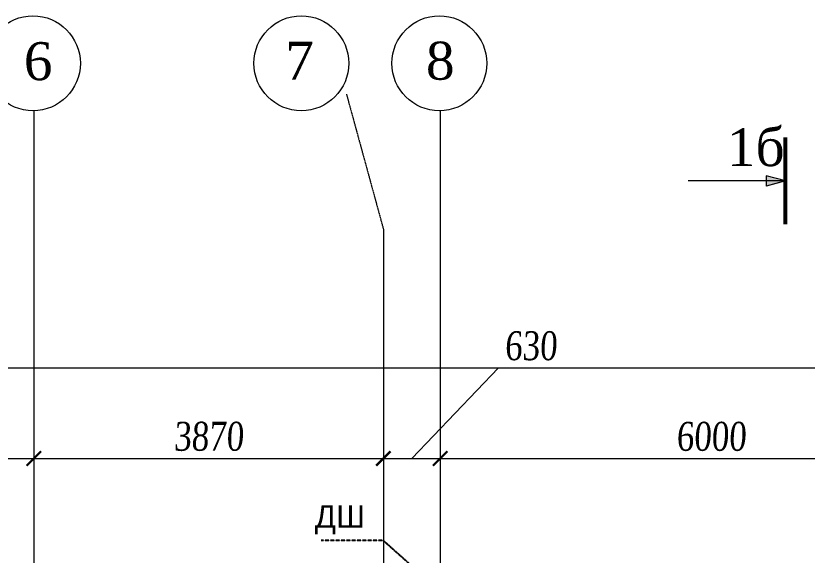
# Model space of a CAD drawing. Header units: inches. Extents: x -407541 to 6688123, y -998590 to 1205599.
# Drawn here: x 20203 to 28966, y 273821 to 279787 of the extents above; entities that cross this region are included whole.
import ezdxf

# ---------------------------------------------------------------- set-up
doc = ezdxf.new("R2010")
doc.units = ezdxf.units.IN
doc.header["$MEASUREMENT"] = 0
doc.linetypes.add('ACAD_ISO04W100', pattern=[30, 24, -3, 0, -3])
doc.linetypes.add('DASHED', pattern=[19.05, 12.7, -6.35])
for name, color, linetype, lineweight in [('Деф_шов', 90, 'DASHED', 9), ('осевые о', 23, 'Continuous', 15), ('Осевые размеры', 172, 'Continuous', 5), ('Оси', 254, 'ACAD_ISO04W100', 5), ('Текст', 7, 'Continuous', 18)]:
    doc.layers.add(name, color=color, linetype=linetype, lineweight=lineweight)
doc.styles.get("Standard").update_dxf_attribs({"font": 'arial.ttf'})
doc.styles.add('STYLE2', font='times.ttf', dxfattribs={"width": 0.8, "oblique": 3})
doc.dimstyles.new('M -100(m)', dxfattribs={"dimtxt": 320, "dimasz": 160, "dimexe": 0, "dimexo": 0, "dimgap": 80, "dimtad": 1, "dimdec": 0, "dimrnd": 5, "dimtxsty": 'STYLE2', "dimblk": 'ARCHTICK', "dimcen": 50, "dimdle": 100, "dimclrd": 256, "dimclre": 256, "dimclrt": 256, "dimadec": 0, "dimazin": 0, "dimtfac": 1, "dimtdec": 0, "dimtmove": 1, "dimatfit": 3, "dimldrblk": 'DOT', "dimfxl": 1, "dimlwd": -1, "dimlwe": 5, "dimarcsym": 0})
doc.dimstyles.new('vnytren', dxfattribs={"dimtxt": 250, "dimasz": 120, "dimexe": 50, "dimexo": 0, "dimgap": 50, "dimtad": 1, "dimdec": 0, "dimzin": 0, "dimdsep": 46, "dimtxsty": 'STYLE2', "dimblk": 'ARCHTICK', "dimcen": 0, "dimadec": 0, "dimazin": 0, "dimtfac": 1, "dimtdec": 0, "dimtmove": 1, "dimatfit": 2, "dimldrblk": 'DOT', "dimfxl": 1, "dimtolj": 1, "dimtzin": 0, "dimarcsym": 0})

# ---------------------------------------------------------------- blocks, each defined once
blk = doc.blocks.new('_ARCHTICK')
at = {"color": 0, "linetype": 'ByBlock', "const_width": 0.15}
blk.add_lwpolyline([(-0.5, -0.5), (0.5, 0.5)], dxfattribs=at)
blk = doc.blocks.new('*D334')
at = {"layer": 'Осевые размеры', "ltscale": 1e-07, "transparency": 16777216}
blk.add_line((17303.4, 274890), (20503.4, 274890), dxfattribs=at)
at = {"layer": 'Осевые размеры', "ltscale": 1e-07, "transparency": 16777216, "xscale": 160, "yscale": 160, "zscale": 160, "rotation": 180}
blk.add_blockref('_ARCHTICK', (17403.4, 274890), dxfattribs=at)
at = {"layer": 'Осевые размеры', "ltscale": 1e-07, "transparency": 16777216, "xscale": 160, "yscale": 160, "zscale": 160}
blk.add_blockref('_ARCHTICK', (20403.4, 274890), dxfattribs=at)
at = {"layer": 'Осевые размеры', "ltscale": 1e-07, "transparency": 16777216, "insert": (18903.4, 275132.7), "char_height": 320, "attachment_point": 5, "style": 'STYLE2'}
blk.add_mtext('3000', dxfattribs=at)
blk = doc.blocks.new('_Dot')
at = {"color": 0, "linetype": 'ByBlock', "lineweight": -2}
blk.add_line((-0.5, 0), (-1, 0), dxfattribs=at)
at = {"color": 0, "linetype": 'ByBlock', "const_width": 0.5}
blk.add_lwpolyline([(-0.25, 0, 1), (0.25, 0, 1)], format="xyb", close=True, dxfattribs=at)
blk = doc.blocks.new('*D335')
at = {"layer": 'Осевые размеры', "ltscale": 1e-07, "transparency": 16777216}
blk.add_line((20303.4, 274890), (24373.3, 274890), dxfattribs=at)
at = {"layer": 'Осевые размеры', "ltscale": 1e-07, "transparency": 16777216, "xscale": 160, "yscale": 160, "zscale": 160, "rotation": 180}
blk.add_blockref('_ARCHTICK', (20403.4, 274890), dxfattribs=at)
at = {"layer": 'Осевые размеры', "ltscale": 1e-07, "transparency": 16777216, "xscale": 160, "yscale": 160, "zscale": 160}
blk.add_blockref('_ARCHTICK', (24273.3, 274890), dxfattribs=at)
at = {"layer": 'Осевые размеры', "ltscale": 1e-07, "transparency": 16777216, "insert": (22338.3, 275133.2), "char_height": 320, "attachment_point": 5, "style": 'STYLE2'}
blk.add_mtext('3870', dxfattribs=at)
blk = doc.blocks.new('*D336')
at = {"layer": 'Осевые размеры', "ltscale": 1e-07, "transparency": 16777216}
for p, q in [((24588.3, 274890), (25548.7, 275892.6)), ((25548.7, 275892.6), (26263, 275892.6)), ((24173.3, 274890), (25003.3, 274890))]:
    blk.add_line(p, q, dxfattribs=at)
at = {"layer": 'Осевые размеры', "ltscale": 1e-07, "transparency": 16777216, "xscale": 160, "yscale": 160, "zscale": 160, "rotation": 180}
blk.add_blockref('_ARCHTICK', (24273.3, 274890), dxfattribs=at)
at = {"layer": 'Осевые размеры', "ltscale": 1e-07, "transparency": 16777216, "xscale": 160, "yscale": 160, "zscale": 160}
blk.add_blockref('_ARCHTICK', (24903.3, 274890), dxfattribs=at)
at = {"layer": 'Осевые размеры', "ltscale": 1e-07, "transparency": 16777216, "insert": (25905.8, 276135.3), "char_height": 320, "attachment_point": 5, "style": 'STYLE2'}
blk.add_mtext('630', dxfattribs=at)
blk = doc.blocks.new('*D337')
at = {"layer": 'Осевые размеры', "ltscale": 1e-07, "transparency": 16777216}
blk.add_line((24803.3, 274890), (31003.3, 274890), dxfattribs=at)
at = {"layer": 'Осевые размеры', "ltscale": 1e-07, "transparency": 16777216, "xscale": 160, "yscale": 160, "zscale": 160, "rotation": 180}
blk.add_blockref('_ARCHTICK', (24903.3, 274890), dxfattribs=at)
at = {"layer": 'Осевые размеры', "ltscale": 1e-07, "transparency": 16777216, "xscale": 160, "yscale": 160, "zscale": 160}
blk.add_blockref('_ARCHTICK', (30903.3, 274890), dxfattribs=at)
at = {"layer": 'Осевые размеры', "ltscale": 1e-07, "transparency": 16777216, "insert": (27903.3, 275132.7), "char_height": 320, "attachment_point": 5, "style": 'STYLE2'}
blk.add_mtext('6000', dxfattribs=at)
blk = doc.blocks.new('*D300')
at = {"layer": 'Осевые размеры', "ltscale": 1e-07, "transparency": 16777216}
blk.add_line((180603.6, 275890.7), (13203.4, 275890.7), dxfattribs=at)
at = {"layer": 'Осевые размеры', "lineweight": 5, "ltscale": 1e-07, "transparency": 16777216}
blk.add_line((180503.6, 275889.2), (180503.6, 275890.7), dxfattribs=at)
at = {"layer": 'Осевые размеры', "ltscale": 1e-07, "transparency": 16777216, "xscale": 160, "yscale": 160, "zscale": 160, "rotation": 180}
blk.add_blockref('_ARCHTICK', (13303.4, 275890.7), dxfattribs=at)
at = {"layer": 'Осевые размеры', "ltscale": 1e-07, "transparency": 16777216, "xscale": 160, "yscale": 160, "zscale": 160}
blk.add_blockref('_ARCHTICK', (180503.6, 275890.7), dxfattribs=at)
at = {"layer": 'Осевые размеры', "ltscale": 1e-07, "transparency": 16777216, "insert": (96903.5, 276134), "char_height": 320, "attachment_point": 5, "style": 'STYLE2'}
blk.add_mtext('167200', dxfattribs=at)

msp = doc.modelspace()

# ---------------------------------------------------------------- hatches: boundary and pattern name
at = {"layer": 'Текст'}
h = msp.add_hatch(color=256, dxfattribs=at)
h.set_gradient(color2=(0, 0, 0), one_color=1)
h.paths.add_polyline_path([(28513.5, 278009.3), (28513.5, 277952.5), (28727.4, 277952.5)])
h.paths.add_polyline_path([(28727.4, 277952.5), (28513.5, 277952.5), (28513.5, 277895.8)])

# ---------------------------------------------------------------- linework, layer by layer
at = {"lineweight": 53}
msp.add_line((28727.4, 277482.1), (28727.4, 278440.5), dxfattribs=at)
at = {"layer": 'осевые о'}
for centre in [(20393, 279262.1), (23364.8, 279262.1), (24893, 279262.1)]:
    msp.add_circle(centre, 525, dxfattribs=at)
at = {"layer": 'Оси', "ltscale": 0.3}
for p, q in [((23865, 278919.4), (24273.2, 277428.1)), ((20403.2, 278737.2), (20403.2, 186893.5)), ((24903.2, 278737.2), (24903.2, 250467.2)), ((24273.2, 277428.1), (24273.2, 246967.2))]:
    msp.add_line(p, q, dxfattribs=at)
at = {"layer": 'Текст'}
for p, q in [((28727.4, 277961.3), (28513.5, 278018.1)), ((28513.5, 278018.1), (28513.5, 277904.5)), ((28727.4, 277961.3), (27649.4, 277961.3)), ((28727.4, 277961.3), (28513.5, 277904.5))]:
    msp.add_line(p, q, dxfattribs=at)

# ---------------------------------------------------------------- texts
at = {"layer": 'Деф_шов', "ltscale": 0.1, "insert": (24069.7, 274050.6), "char_height": 250, "width": 4589.447, "attachment_point": 9}
msp.add_mtext('{\\fArial|b0|i0|c204|p34;ДШ}', dxfattribs=at)
at = {"layer": 'осевые о', "char_height": 420, "width": 3713.237, "attachment_point": 1}
for s, insert in [('{\\fTimes New Roman|b0|i0|c204|p18;6}', (20292.4, 279495.9)), ('{\\fTimes New Roman|b0|i0|c204|p18;7}', (23186.3, 279500.7)), ('{\\fTimes New Roman|b0|i0|c204|p18;8}', (24744.8, 279500.7))]:
    msp.add_mtext(s, dxfattribs=dict(at, insert=insert))
at = {"layer": 'Текст', "insert": (28077.3, 278118.4), "char_height": 420, "width": 31148.55, "attachment_point": 7}
msp.add_mtext('{\\fTimes New Roman|b0|i0|c204|p18;1б}', dxfattribs=at)

# ---------------------------------------------------------------- dimensions: what is measured, and where the dimension line sits
at = {"layer": 'Осевые размеры', "ltscale": 1e-07}
for base, p1, p2, picture, middle in [((13303.4, 275890.7), (180503.6, 275889.2), (13303.4, 275890.7), '*D300', (96903.5, 276134)), ((20403.4, 274890), (17403.4, 274890), (20403.4, 274890), '*D334', (18903.4, 275132.7)), ((24273.3, 274890), (20403.4, 274890), (24273.3, 274890), '*D335', (22338.3, 275133.2)), ((30903.3, 274890), (24903.3, 274890), (30903.3, 274890), '*D337', (27903.3, 275132.7))]:
    dim = msp.add_linear_dim(base=base, p1=p1, p2=p2, dimstyle='M -100(m)', dxfattribs=at)
    dim.commit()
    dim.dimension.update_dxf_attribs({"geometry": picture, "text_midpoint": middle})
dim = msp.add_linear_dim(base=(24903.3, 274890), p1=(24273.3, 274890), p2=(24903.3, 274890), dimstyle='M -100(m)', dxfattribs=at)
dim.commit()
dim.dimension.update_dxf_attribs({"geometry": '*D336', "text_midpoint": (25628.7, 275892.6), "dimtype": 160})

# ---------------------------------------------------------------- leaders
at = {"layer": 'Деф_шов', "ltscale": 0.1}
msp.add_leader([(24753.4, 273553.6), (24270.8, 273983.4), (23586.3, 273983.4)], dimstyle='vnytren', override={"dimgap": 50, "dimtad": 0}, dxfattribs=at)

doc.saveas('drawing.dxf')
